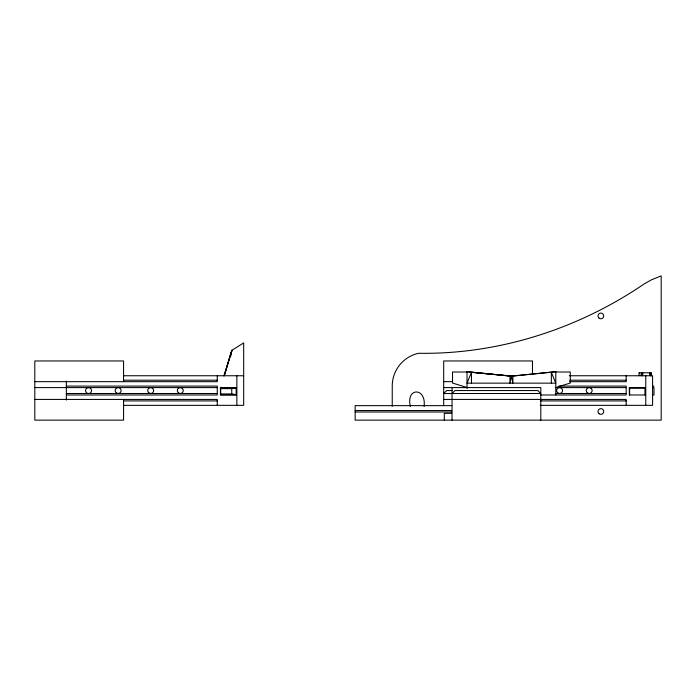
<?xml version="1.0" encoding="UTF-8"?>
<svg xmlns="http://www.w3.org/2000/svg" width="696" height="696" viewBox="0 0 696 696"><rect width="100%" height="100%" fill="white"/><g stroke="black" fill="none" stroke-linecap="round" stroke-linejoin="round"><path stroke-width="1.04" d="M642.591 375.753L642.808 372.795M641.033 375.753L641.39 372.795M649.725 374.77L649.994 372.795M638.771 375.753L639.32 372.795M231.055 354.534L231.855 350.305L243.687 342.91L243.678 405.342L123.662 405.342M230.62 356.648L231.855 350.305L223.912 375.988M555.791 394.989L555.791 371.716L511.403 376.153L509.924 383.148L509.924 375.927L467.025 371.716L467.025 388.533M224.669 374.961L231.855 350.305L224.129 375.701M555.791 371.716L511.403 376.153L471.462 372.377L467.025 383.148L555.791 383.148L551.354 372.377L551.354 383.148M452.035 393.51L454.993 390.552L537.843 390.552L540.801 393.51L443.7 393.51L446.658 390.552L452.043 390.552M221.084 387.298L220.415 387.889L236.196 387.889L236.196 394.693L220.415 394.693M555.791 387.489L570.285 383.052L570.285 372.012L555.791 372.012M220.71 388.629L231.759 388.629L236.196 387.889M467.025 372.012L452.522 372.012L452.522 383.052L467.025 387.489M638.928 372.795L651.273 372.795M123.662 375.753L243.678 375.753M569.319 375.753L652.578 375.753L652.578 405.342L540.131 405.342M123.888 380.19L217.256 380.19M569.711 380.19L626.165 380.19M34.8 381.669L217.256 381.669L217.256 375.753M443.7 381.669L452.365 381.669M569.711 381.669L626.165 381.669L626.165 375.753M66.355 386.106L217.256 386.106L217.256 394.989L66.355 394.989M558.853 386.106L626.165 386.106L626.165 394.989L540.392 394.989M652.787 386.106L653.979 386.106M34.8 387.594L66.19 387.594M66.355 387.594L217.256 387.594M443.7 387.594L540.801 387.594L540.801 420.14M555.243 387.594L626.165 387.594M652.596 387.594L653.979 387.594L653.979 394.989L652.596 394.989M629.323 388.185L645.392 388.185M66.355 393.51L217.256 393.51M555.243 393.51L626.165 393.51M220.71 393.953L231.759 393.953L236.196 394.693M34.8 399.426L217.256 399.426L217.256 405.342M443.7 399.426L626.165 399.426L626.165 405.342M123.888 400.905L217.256 400.905M540.392 400.905L626.165 400.905M451.774 405.637L355.151 405.637L355.151 420.14L661.2 420.14L661.2 275.86L651.265 279.931L644.452 283.742C578.376 328.904 498.736 354.569 418.496 353.281A33.565 33.565 0 0 0 392.24 386.045L392.24 406.29M355.151 410.518L451.774 410.518M355.151 411.997L451.774 411.997M451.547 413.328L444.292 413.328L444.292 420.14M467.025 371.716L511.403 376.153L512.882 383.148L512.882 375.927M509.924 375.927L511.403 376.153M651.421 375.753L650.873 372.795L651.117 375.753M650.081 372.795L650.56 375.753M424.09 406.534C426.561 386.976 405.542 387.307 410.388 406.473M641.956 372.795L642.208 375.753M645.766 375.753L645.766 405.342M645.096 388.185L645.096 394.989M629.619 388.185L629.619 394.989M532.475 374.422L532.475 360.963L443.7 360.963L443.7 405.637M471.462 372.377L471.462 383.148M452.035 387.594L452.035 420.14M236.857 375.753L236.857 405.342M231.759 388.629L231.759 393.953M220.71 387.889L220.71 394.693M123.566 381.669L123.566 360.963L34.8 360.963L34.8 420.14L123.566 420.14L123.566 399.426M66.355 381.034L66.355 400.061M89.314 393.466L87.774 393.466A2.993 2.993 0 0 1 86.095 388.864A2.993 2.993 0 0 1 90.993 388.864A2.993 2.993 0 0 1 89.314 393.466M236.492 387.594L220.415 387.594L220.415 394.989L236.492 394.989L236.492 387.594M645.392 387.594L629.323 387.594L629.323 394.989L645.392 394.989L645.392 387.594M598.908 413.589A2.854 2.854 0 0 0 603.649 412.163A2.854 2.854 0 0 0 600.039 408.769A2.854 2.854 0 0 0 598.908 413.589M598.908 318.011A2.854 2.854 0 0 0 603.649 316.584A2.854 2.854 0 0 0 600.039 313.2A2.854 2.854 0 0 0 598.908 318.011M178.794 393.11A2.958 2.958 0 0 0 183.231 390.552A2.958 2.958 0 0 0 178.794 387.985A2.958 2.958 0 0 0 178.794 393.11M149.205 393.11A2.958 2.958 0 0 0 153.642 390.552A2.958 2.958 0 0 0 149.205 387.985A2.958 2.958 0 0 0 149.205 393.11M116.65 393.11A2.958 2.958 0 0 0 121.095 390.552A2.958 2.958 0 0 0 116.65 387.985A2.958 2.958 0 0 0 116.65 393.11M587.694 393.11A2.958 2.958 0 0 0 592.131 390.552A2.958 2.958 0 0 0 587.694 387.985A2.958 2.958 0 0 0 587.694 393.11M558.105 393.11A2.958 2.958 0 0 0 562.542 390.552A2.958 2.958 0 0 0 558.105 387.985A2.958 2.958 0 0 0 558.105 393.11"/></g></svg>
